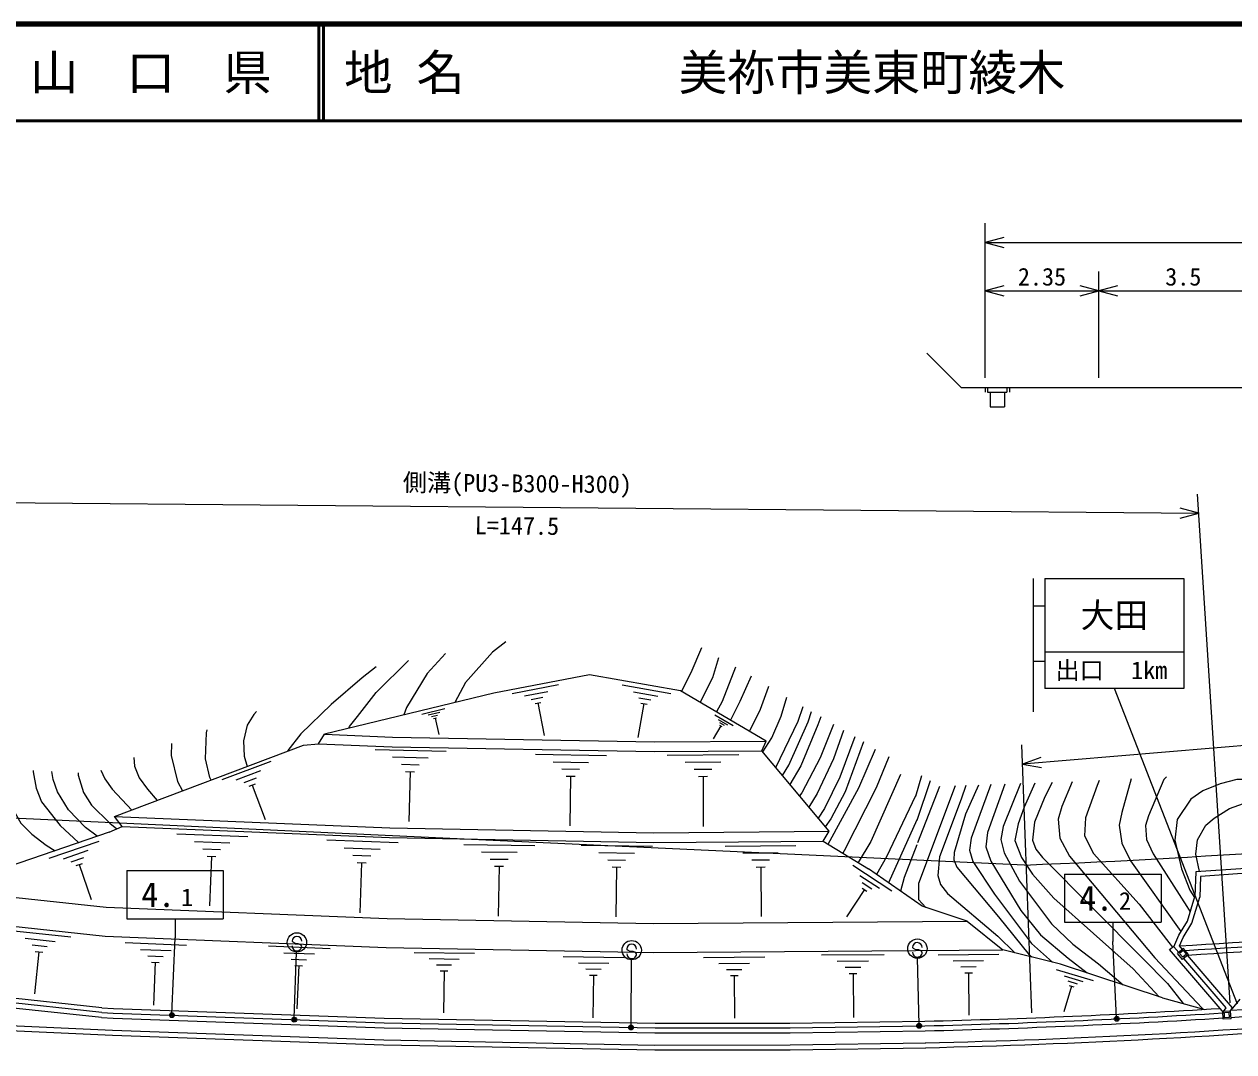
# Model space of a CAD drawing. Units: millimetres, scale not verified, with parts at other scales. Extents: x 40000 to 680000, y 20000 to 380000.
# Drawn here: x 337266 to 462473, y 273611 to 380000 of the extents above; entities that cross this region are included whole.
import ezdxf
from ezdxf.enums import TextEntityAlignment as Align

# ---------------------------------------------------------------- set-up
doc = ezdxf.new("R2010")
doc.units = ezdxf.units.MM
doc.header["$LTSCALE"] = 1000
doc.header["$PDMODE"] = 32
doc.header["$PDSIZE"] = 500
for name, color, linetype, lineweight in [('M-BGD', 7, 'Continuous', 25), ('M-STR-HTXT', 7, 'Continuous', 13), ('M-STR-STRC', 7, 'Continuous', 25), ('M-TTL', 2, 'Continuous', 140), ('M-TTL-LINE', 7, 'Continuous', 50)]:
    doc.layers.add(name, color=color, linetype=linetype, lineweight=lineweight)
doc.layers.add('M-TTL-TXT', color=7, linetype='Continuous')
doc.styles.add('@ＭＳ ゴシック', font='')
doc.styles.add('ＭＳ ゴシック', font='')
doc.styles.get('@ＭＳ ゴシック').set_extended_font_data('@MS Gothic')
doc.styles.get('ＭＳ ゴシック').set_extended_font_data('MS Gothic')

msp = doc.modelspace()

# ---------------------------------------------------------------- linework, layer by layer
at = {"layer": 'M-BGD'}
for p, q in [((395793, 312650), (385884, 310738)), ((405206, 310979), (395793, 312650)), ((385884, 310738), (368337, 306488)), ((387772, 310702), (392561, 311626)), ((389062, 310454), (391456, 310916)), ((399175, 311614), (404202, 310722)), ((400343, 310889), (402856, 310443)), ((414067, 305789), (405206, 310979)), ((389753, 310091), (390950, 310321)), ((390144, 309669), (390743, 309785)), ((390444, 309727), (391090, 306375)), ((401421, 309660), (400796, 306142)), ((400882, 310275), (402138, 310051)), ((401107, 309716), (401735, 309605)), ((378426, 308578), (380816, 309157)), ((379081, 308484), (380276, 308774)), ((379438, 308318), (380035, 308462)), ((379645, 308115), (379944, 308187)), ((379794, 308151), (380200, 306478)), ((408742, 308498), (410656, 307377)), ((409108, 308027), (410065, 307466)), ((409363, 307364), (408578, 306024)), ((409236, 307695), (409714, 307415)), ((409243, 307434), (409482, 307294)), ((366190, 305342), (367713, 305512)), ((367713, 305512), (368337, 306488)), ((413611, 304785), (414067, 305789)), ((346602, 297961), (366190, 305342)), ((373587, 304924), (380944, 304723)), ((390201, 304413), (397534, 304277)), ((403806, 304337), (411237, 304379)), ((420573, 296439), (413611, 304785)), ((357757, 301795), (362841, 303710)), ((375406, 304138), (379084, 304037)), ((376305, 303377), (378145, 303327)), ((392021, 303646), (395687, 303578)), ((405668, 303605), (409383, 303626)), ((359220, 301765), (361762, 302723)), ((360047, 301496), (361318, 301975)), ((376745, 302629), (377665, 302604)), ((377205, 302616), (377064, 297466)), ((392924, 302895), (394757, 302861)), ((393368, 302154), (394285, 302137)), ((393827, 302145), (393732, 297012)), ((406601, 302867), (408458, 302877)), ((407069, 302126), (407998, 302132)), ((407534, 302129), (407563, 296927)), ((430135, 302174), (429509, 300029)), ((360556, 301108), (361192, 301347)), ((360874, 301227), (362215, 297668)), ((431034, 301648), (429657, 297560)), ((432004, 301080), (429715, 295262)), ((462017, 298786), (463949, 299507)), ((460440, 297802), (462017, 298786)), ((346069, 296355), (347401, 296928)), ((347401, 296928), (346602, 297961)), ((429655, 297625), (426739, 291104)), ((458709, 295566), (459567, 297073)), ((459567, 297073), (460440, 297802)), ((346069, 296355), (328774, 290413)), ((353081, 296186), (360408, 295898)), ((368579, 295554), (375985, 295264)), ((419966, 295435), (420573, 296439)), ((458528, 294076), (458709, 295566)), ((339856, 293660), (345013, 295432)), ((341323, 293587), (343901, 294473)), ((354884, 295381), (358547, 295238)), ((355771, 294613), (357603, 294541)), ((370401, 294741), (374104, 294596)), ((382769, 295087), (390136, 294976)), ((384600, 294323), (388283, 294267)), ((394932, 295007), (402295, 294897)), ((396761, 294243), (400443, 294188)), ((409821, 294913), (417142, 294970)), ((419966, 295435), (424657, 292553)), ((342144, 293293), (343433, 293736)), ((342644, 292888), (343288, 293110)), ((342966, 292999), (344206, 289389)), ((356200, 293862), (357116, 293826)), ((356658, 293844), (356457, 288715)), ((371298, 293964), (373150, 293891)), ((371732, 293205), (372658, 293169)), ((372195, 293187), (371991, 288003)), ((385509, 293572), (387351, 293544)), ((397671, 293493), (399512, 293465)), ((411657, 294195), (415317, 294224)), ((412578, 293470), (414408, 293485)), ((458914, 292265), (458528, 294076)), ((474355, 293311), (458536, 292239)), ((385959, 292828), (386880, 292814)), ((386419, 292821), (386341, 287664)), ((398120, 292750), (399040, 292736)), ((398580, 292743), (398503, 287588)), ((413041, 292742), (413956, 292749)), ((413499, 292745), (413539, 287621)), ((423024, 292939), (427063, 290280)), ((423768, 291870), (425787, 290541)), ((430204, 288692), (424657, 292553)), ((458536, 292239), (458448, 289697)), ((459020, 291771), (458945, 289613)), ((474389, 292812), (459020, 291771)), ((423993, 290564), (424498, 290232)), ((424007, 291134), (425016, 290469)), ((328774, 290413), (345758, 288588)), ((424246, 290398), (422384, 287571)), ((457664, 287151), (458448, 289697)), ((458124, 286945), (458945, 289613)), ((434876, 287151), (430204, 288692)), ((332634, 286988), (345637, 285590)), ((434876, 287151), (438567, 284180)), ((456783, 285692), (457664, 287151)), ((457227, 285461), (458124, 286945)), ((335884, 286166), (342100, 285498)), ((456253, 284492), (456783, 285692)), ((337371, 285377), (340479, 285043)), ((338081, 284672), (339635, 284505)), ((347725, 284912), (354079, 284662)), ((362565, 284570), (368945, 284319)), ((455829, 284218), (456277, 284546)), ((456768, 283892), (456253, 284492)), ((457265, 284313), (456654, 283796)), ((456838, 284578), (457227, 285461)), ((457150, 284215), (456838, 284578)), ((457782, 283702), (457265, 284313)), ((338792, 283967), (338324, 279616)), ((338403, 284009), (339180, 283925)), ((349289, 284214), (352466, 284089)), ((350058, 283547), (351647, 283485)), ((364135, 283869), (367325, 283744)), ((364907, 283200), (366502, 283137)), ((377639, 283908), (383866, 283814)), ((379187, 283262), (382300, 283215)), ((393064, 283484), (399375, 283389)), ((407587, 283382), (413914, 283432)), ((419798, 283643), (426288, 283693)), ((421425, 283006), (424670, 283032)), ((431860, 283661), (438147, 283710)), ((433436, 283045), (436580, 283069)), ((444550, 282681), (438567, 284180)), ((461489, 277624), (455829, 284218)), ((457171, 283185), (456654, 283796)), ((457191, 283399), (456865, 283779)), ((457247, 284101), (456866, 283778)), ((457189, 283397), (456866, 283778)), ((457782, 283702), (457171, 283185)), ((457570, 283720), (457189, 283397)), ((457570, 283720), (457247, 284101)), ((461698, 278148), (457289, 283285)), ((462350, 278155), (457671, 283608)), ((350430, 282896), (351225, 282865)), ((350827, 282881), (350653, 278433)), ((365281, 282546), (366078, 282515)), ((365680, 282531), (365504, 278065)), ((379956, 282627), (381512, 282604)), ((380335, 281999), (381114, 281987)), ((380725, 281993), (380659, 277634)), ((394632, 282830), (397788, 282782)), ((395412, 282187), (396989, 282163)), ((409174, 282762), (412337, 282787)), ((409969, 282136), (411551, 282148)), ((422242, 282364), (423864, 282376)), ((422652, 281718), (423464, 281724)), ((423058, 281721), (423093, 277178)), ((434227, 282422), (435799, 282434)), ((434625, 281796), (435411, 281802)), ((435018, 281799), (435053, 277398)), ((444086, 282131), (447909, 281002)), ((455101, 279207), (444550, 282681)), ((395797, 281550), (396586, 281538)), ((396191, 281544), (396125, 277126)), ((410370, 281506), (411161, 281512)), ((410765, 281509), (410800, 277081)), ((444929, 281466), (446840, 280902)), ((445294, 280943), (446249, 280661)), ((445420, 280490), (445898, 280349)), ((345258, 277154), (325343, 279301)), ((345312, 278153), (325440, 280297)), ((345290, 277673), (325516, 279804)), ((445659, 280419), (444868, 277743)), ((455101, 279207), (459466, 278007)), ((461401, 277786), (461698, 278148)), ((462083, 277829), (462350, 278155)), ((463097, 279067), (462161, 277924)), ((462133, 277832), (461335, 277781)), ((461385, 276983), (461335, 277781)), ((462184, 277034), (461385, 276983)), ((461993, 277673), (461494, 277641)), ((461525, 277142), (461494, 277641)), ((462024, 277174), (461525, 277142)), ((462024, 277174), (461993, 277673)), ((462184, 277034), (462133, 277832))]:
    msp.add_line(p, q, dxfattribs=at)
for points in [[(387121, 316069), (385757, 314985), (382956, 311834), (381858, 309763)], [(380881, 314865), (378980, 312767), (376835, 309261), (376566, 308481)], [(405304, 310922), (406320, 312875), (407405, 315485)], [(407243, 309786), (408530, 312370), (409184, 314444)], [(373709, 313481), (372249, 312316), (369054, 309578), (365893, 306538), (364562, 304811), (364538, 304719)], [(370862, 307099), (370950, 307289), (371760, 308341), (373708, 310804), (377041, 314124)], [(410896, 313441), (409519, 309868), (408938, 308793)], [(412504, 312500), (411335, 309891), (410373, 307952)], [(414321, 311435), (414287, 311325), (413457, 309056), (412328, 306808)], [(413716, 304660), (414650, 306131), (415614, 308352), (416222, 310322)], [(415070, 303036), (415080, 303052), (417376, 307858), (417891, 309344)], [(361320, 308850), (361048, 308542), (360360, 307440), (359965, 305798), (360038, 304212), (360330, 303134)], [(415762, 302207), (416423, 303274), (418408, 307788), (418752, 308840)], [(419717, 308275), (419432, 307462), (417645, 303227), (416524, 301294)], [(356609, 301732), (356472, 302005), (356026, 303929), (356130, 306620), (356221, 306928)], [(421037, 307502), (419673, 304041), (417748, 300429), (417522, 300097)], [(422089, 306886), (421029, 303946), (419330, 300360), (418498, 298927)], [(352522, 305535), (352491, 304277), (353152, 301612), (353640, 300613)], [(367713, 305512), (375360, 305202), (402501, 304699), (413611, 304785)], [(368337, 306488), (375390, 306202), (402506, 305699), (414067, 305789)], [(423240, 306212), (421678, 302042), (420093, 298789), (419452, 297783)], [(424134, 305689), (422256, 300514), (420759, 297718), (420181, 296909)], [(420502, 295105), (423666, 300936), (425383, 304958)], [(348627, 304067), (348690, 303189), (349180, 301971), (350023, 300795), (351046, 299636)], [(426759, 304152), (425455, 300956), (422148, 294433), (422002, 294184)], [(334983, 302869), (335087, 301325), (335579, 299661), (336924, 297269), (338071, 296127), (339550, 294998), (340455, 294426)], [(338200, 302720), (338202, 302587), (338504, 300900), (339066, 299500), (340996, 297047), (342882, 295290), (342909, 295270)], [(344811, 295923), (343619, 296846), (341839, 298679), (340699, 300522), (340265, 301810), (340144, 302629)], [(342849, 302504), (342850, 302243), (343420, 300461), (344240, 299155), (346128, 297270), (346859, 296695)], [(345191, 302773), (345596, 301866), (346373, 300810), (348418, 298645)], [(427966, 302338), (424888, 295396), (423592, 293207)], [(451862, 301880), (450876, 298402), (450597, 297091), (450885, 295209), (451779, 293398), (457000, 286052)], [(455514, 302066), (455222, 301789), (453660, 298028), (453343, 297032), (453452, 295576), (454137, 294124), (457617, 288659), (457957, 288101)], [(477757, 297325), (472247, 299751), (468857, 301343), (466433, 301811), (462788, 301789), (461046, 301366), (459275, 300646), (458034, 299784), (456608, 297674), (456363, 295537), (457051, 292552), (457914, 290355), (458414, 289587)], [(433644, 301138), (429821, 291034), (429826, 289375), (430594, 288564)], [(434744, 301177), (434252, 299759), (432015, 293810), (431836, 291873), (432125, 290949), (432851, 290013), (438051, 285581), (439807, 283869)], [(436044, 301224), (434717, 298217), (433513, 294243), (433502, 293475), (433806, 292744), (438109, 287568), (441300, 283665), (441569, 283428)], [(437311, 301269), (435282, 295729), (435109, 294495), (435466, 293324), (437698, 289947), (441519, 284841), (443690, 282896)], [(438783, 301321), (436991, 296314), (436798, 294822), (437319, 293351), (440438, 288226), (442464, 285719), (445337, 283312), (447284, 281780)], [(440394, 301378), (438605, 296952), (438371, 295583), (438700, 294217), (440280, 291274), (443607, 286876), (445803, 284772), (448479, 282725), (451009, 280554)], [(441888, 301432), (440789, 298935), (440151, 297199), (439815, 295498), (440487, 293725), (441626, 292007), (443855, 289524), (452063, 282190), (454763, 279318)], [(443658, 301495), (442926, 300017), (441830, 297397), (441643, 295523), (441995, 294606), (442688, 293730), (453061, 283266), (455595, 280691), (457246, 278626)], [(445745, 301569), (444672, 299010), (444291, 297688), (444461, 295728), (445463, 293866), (454293, 283348), (459204, 278116), (459250, 278067)], [(448551, 301712), (448319, 301166), (447129, 297831), (447031, 295967), (447937, 294158), (452672, 288905), (455757, 284926), (456133, 284441)], [(429532, 300110), (426525, 293801), (425501, 291965)], [(346602, 297961), (375112, 296805), (402456, 296298), (420573, 296439)], [(347401, 296928), (375082, 295806), (402450, 295298), (419966, 295435)], [(429671, 295045), (428355, 291653), (427956, 290257)], [(345758, 288588), (374834, 287409), (402405, 286897), (434876, 287151)], [(345637, 285590), (374746, 284410), (402389, 283897), (438567, 284180)], [(345312, 278153), (346509, 278099), (374543, 277086), (402569, 276566), (416534, 276567), (430489, 276784)], [(318336, 277113), (346417, 275851), (374477, 274836), (402539, 274316), (416538, 274318), (430585, 274535)], [(345257, 277154), (346469, 277100), (374516, 276086), (402560, 275566), (416541, 275567), (430513, 275784)], [(345290, 277673), (346490, 277619), (374530, 276606), (402565, 276086), (416537, 276087), (430500, 276304)], [(318313, 276614), (346397, 275351), (374464, 274337), (402535, 273816), (416542, 273818), (430593, 274035)]]:
    msp.add_lwpolyline(points, dxfattribs=at)
for centre, radius, start, end in [((411487, 1070807), 787535, 273.30125, 276.50362), ((411487, 1070807), 788035, 273.34261, 276.5051), ((411487, 1070807), 788535, 273.35924, 276.51815), ((411487, 1070807), 796500, 271.37089, 278.13185), ((411487, 1070807), 797000, 271.37089, 278.13185), ((411471, 1071056), 794750, 273.65684, 276.59885), ((411471, 1071056), 795500, 273.65439, 276.60243), ((411481, 1071056), 794500, 271.37089, 273.57881), ((411487, 1070807), 800500, 271.37089, 278.13185), ((411481, 1071056), 794980, 271.37089, 273.59675), ((411481, 1071056), 795500, 271.37089, 273.59677), ((411487, 1070807), 802000, 271.37089, 278.13185)]:
    msp.add_arc(centre, radius, start, end, dxfattribs=at)
at = {"layer": 'M-STR-HTXT'}
for p, q in [((436745, 343391), (436745, 359391)), ((438677, 357909), (436745, 357391)), ((436745, 357391), (517245, 357391)), ((436745, 357391), (438677, 356873)), ((448495, 343391), (448495, 354391)), ((438677, 352909), (436745, 352391)), ((436745, 352391), (448495, 352391)), ((436745, 352391), (438677, 351873)), ((448495, 352391), (446563, 352909)), ((446563, 351873), (448495, 352391)), ((450427, 352909), (448495, 352391)), ((448495, 352391), (465995, 352391)), ((448495, 352391), (450427, 351873)), ((434245, 342391), (430709, 345927)), ((434245, 342391), (436745, 342391)), ((436745, 342391), (436745, 341891)), ((436745, 342391), (448495, 342391)), ((436995, 342391), (436995, 341891)), ((436995, 341891), (438995, 341891)), ((437245, 341891), (437245, 340391)), ((438745, 341891), (438745, 340391)), ((438995, 342391), (438995, 341891)), ((439245, 342391), (439245, 341891)), ((448495, 342391), (465995, 342391)), ((437245, 340391), (438745, 340391)), ((317724, 330632), (458857, 329362)), ((462094, 278691), (458729, 331358)), ((456920, 328862), (458857, 329362)), ((458857, 329362), (456929, 329897)), ((66512, 310326), (440800, 292952)), ((510603, 309276), (440606, 303405)), ((441583, 277647), (440530, 305403)), ((442488, 304082), (440606, 303405)), ((440606, 303405), (442574, 303050))]:
    msp.add_line(p, q, dxfattribs=at)
msp.add_arc((411488, 1070806), 778407, 272.15809, 280.99373, dxfattribs=at)
at = {"layer": 'M-STR-STRC'}
for p, q in [((441715, 322617), (441715, 308817)), ((442915, 322617), (457315, 322617)), ((442915, 322617), (442915, 311217)), ((457315, 322617), (457315, 311217)), ((441715, 319767), (442915, 319767)), ((442915, 315017), (457315, 315017)), ((441715, 314067), (442915, 314067)), ((457315, 311217), (442915, 311217)), ((462854, 278528), (450115, 311217)), ((347879, 292394), (357879, 292394)), ((347879, 292394), (347879, 287394)), ((357879, 292394), (357879, 287394)), ((444963, 292018), (454963, 292018)), ((444963, 292018), (444963, 287018)), ((454963, 292018), (454963, 287018)), ((347879, 287394), (357879, 287394)), ((352879, 287394), (352879, 285394)), ((444963, 287018), (454963, 287018)), ((449963, 287018), (449963, 285018)), ((352565, 277550), (352879, 285394)), ((365095, 284948), (364996, 285066)), ((365340, 284809), (365095, 284948)), ((365641, 284807), (365340, 284809)), ((365886, 284695), (365641, 284807)), ((365992, 284559), (365886, 284695)), ((399750, 284142), (399651, 284260)), ((429322, 284303), (429223, 284421)), ((429567, 284164), (429322, 284303)), ((450347, 277177), (449963, 285018)), ((365226, 277092), (365461, 283938)), ((399995, 284003), (399750, 284142)), ((400296, 284001), (399995, 284003)), ((400078, 276282), (400140, 283131)), ((400541, 283889), (400296, 284001)), ((400647, 283752), (400541, 283889)), ((429868, 284162), (429567, 284164)), ((429902, 276444), (429745, 283293)), ((430113, 284050), (429868, 284162)), ((430219, 283914), (430113, 284050))]:
    msp.add_line(p, q, dxfattribs=at)
for centre, radius in [((365495, 284938), 1000), ((400150, 284131), 1000), ((429722, 284292), 1000), ((352559, 277400), 150), ((352559, 277400), 120), ((352559, 277400), 90), ((352559, 277400), 60), ((352559, 277400), 30), ((365220, 276942), 150), ((365220, 276942), 120), ((365220, 276942), 90), ((365220, 276942), 60), ((365220, 276942), 30), ((450355, 277027), 150), ((450355, 277027), 120), ((450355, 277027), 90), ((450355, 277027), 60), ((450355, 277027), 30), ((400077, 276132), 150), ((400077, 276132), 120), ((400077, 276132), 90), ((400077, 276132), 60), ((400077, 276132), 30), ((429905, 276295), 150), ((429905, 276295), 120), ((429905, 276295), 90), ((429905, 276295), 60), ((429905, 276295), 30)]:
    msp.add_circle(centre, radius, dxfattribs=at)
for centre, start, end in [((365496, 285063), 359.55488, 179.55488), ((365492, 284563), 179.55488, 359.55488), ((400151, 284256), 359.55488, 179.55488), ((429723, 284417), 359.55488, 179.55488), ((400147, 283756), 179.55488, 359.55488), ((429719, 283917), 179.55488, 359.55488)]:
    msp.add_arc(centre, 500, start, end, dxfattribs=at)
for p in [(352559, 277400), (365220, 276942), (450355, 277027), (400077, 276132), (429905, 276295)]:
    msp.add_point(p, dxfattribs=at)
at = {"layer": 'M-TTL'}
msp.add_line((680000, 380000), (40000, 380000), dxfattribs=at)
at = {"layer": 'M-TTL-LINE'}
for p, q in [((367750, 380000), (367750, 370000)), ((368250, 380000), (368250, 370000)), ((40000, 370000), (680000, 370000))]:
    msp.add_line(p, q, dxfattribs=at)

# ---------------------------------------------------------------- texts
at = {"layer": 'M-STR-HTXT', "style": 'ＭＳ ゴシック'}
for s, p in [('2.35', (442620, 352391)), ('3.5', (457245, 352391))]:
    msp.add_text(s, height=1833, dxfattribs=at).set_placement(p, align=Align.BOTTOM_CENTER)
msp.add_text('側溝(PU3-B300-H300)', height=1833, rotation=359.484, dxfattribs=at).set_placement((388299, 330997), align=Align.BOTTOM_CENTER)
at = {"layer": 'M-STR-HTXT', "style": '@ＭＳ ゴシック'}
msp.add_text('L=147.5', height=1833, rotation=359.485, dxfattribs=at).set_placement((388281, 328997), align=Align.TOP_CENTER)
at = {"layer": 'M-STR-STRC', "style": 'ＭＳ ゴシック'}
for s, height, p in [('大田', 2566, (450115, 318817)), ('出口', 1833, (446515, 313117)), ('1km', 1833, (453715, 313117))]:
    msp.add_text(s, height=height, dxfattribs=at).set_placement(p, align=Align.MIDDLE_CENTER)
for p in [(352879, 289894), (449963, 289518)]:
    msp.add_text('4.', height=2566, dxfattribs=at).set_placement(p, align=Align.MIDDLE_RIGHT)
for s, p in [('1', (354129, 288144)), ('2', (451213, 287768))]:
    msp.add_text(s, height=1833, dxfattribs=at).set_placement(p, align=Align.BOTTOM_CENTER)
at = {"layer": 'M-TTL-TXT', "style": 'ＭＳ ゴシック'}
msp.add_text('山\u3000口\u3000県', height=3666, dxfattribs=at).set_placement((350375, 375000), align=Align.MIDDLE_CENTER)
for s, p in [('地 名', (370380, 375000)), ('美祢市美東町綾木', (405024, 375000))]:
    msp.add_text(s, height=3666, dxfattribs=at).set_placement(p, align=Align.MIDDLE_LEFT)

doc.saveas('drawing.dxf')
